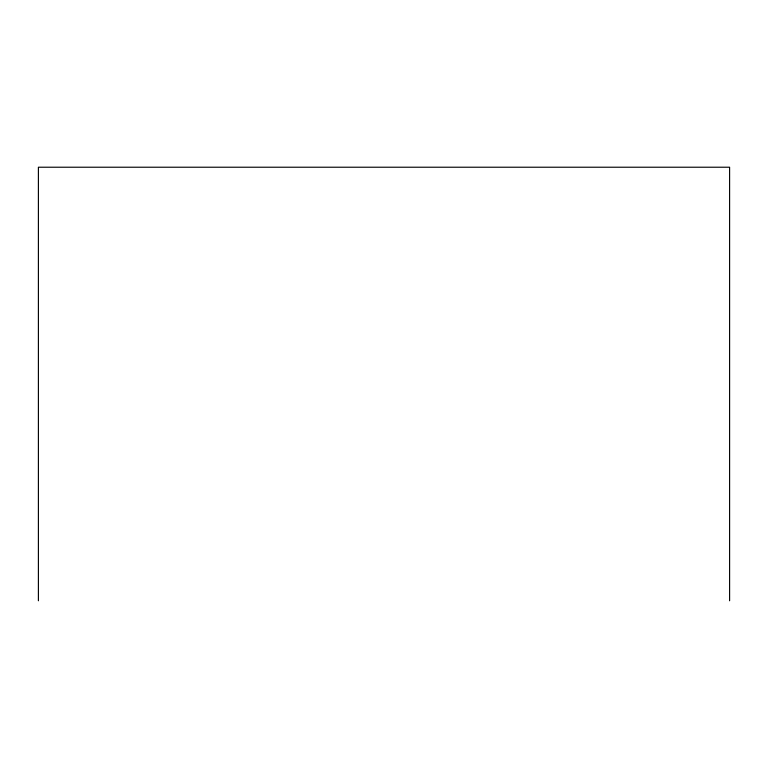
<?xml version="1.0" encoding="UTF-8"?>
<svg xmlns="http://www.w3.org/2000/svg" width="768" height="768" viewBox="0 0 768 768"><rect width="100%" height="100%" fill="white"/><g stroke="black" fill="none" stroke-linecap="round" stroke-linejoin="round"><path stroke-width="1.15" d="M729.6 600.778L729.6 167.222L38.4 167.222L38.4 600.778"/></g></svg>
